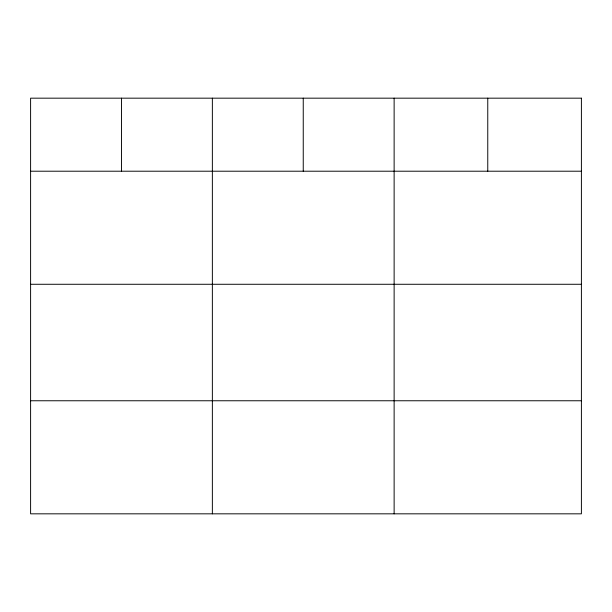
<?xml version="1.0" encoding="UTF-8"?>
<svg xmlns="http://www.w3.org/2000/svg" width="612" height="612" viewBox="0 0 612 612"><rect width="100%" height="100%" fill="white"/><g stroke="black" fill="none" stroke-linecap="round" stroke-linejoin="round"><path stroke-width="0.92" d="M30.6 171.207L581.4 171.207M30.6 284.274L581.4 284.274M30.6 400.761L581.4 400.761M487.764 98.172L487.764 171.207M394.128 98.172L394.128 513.828M303.246 98.172L303.246 171.207M212.364 98.172L212.364 513.828M121.482 98.172L121.482 171.207M581.4 98.172L30.6 98.172L30.6 513.828L581.4 513.828L581.4 98.172"/></g></svg>
